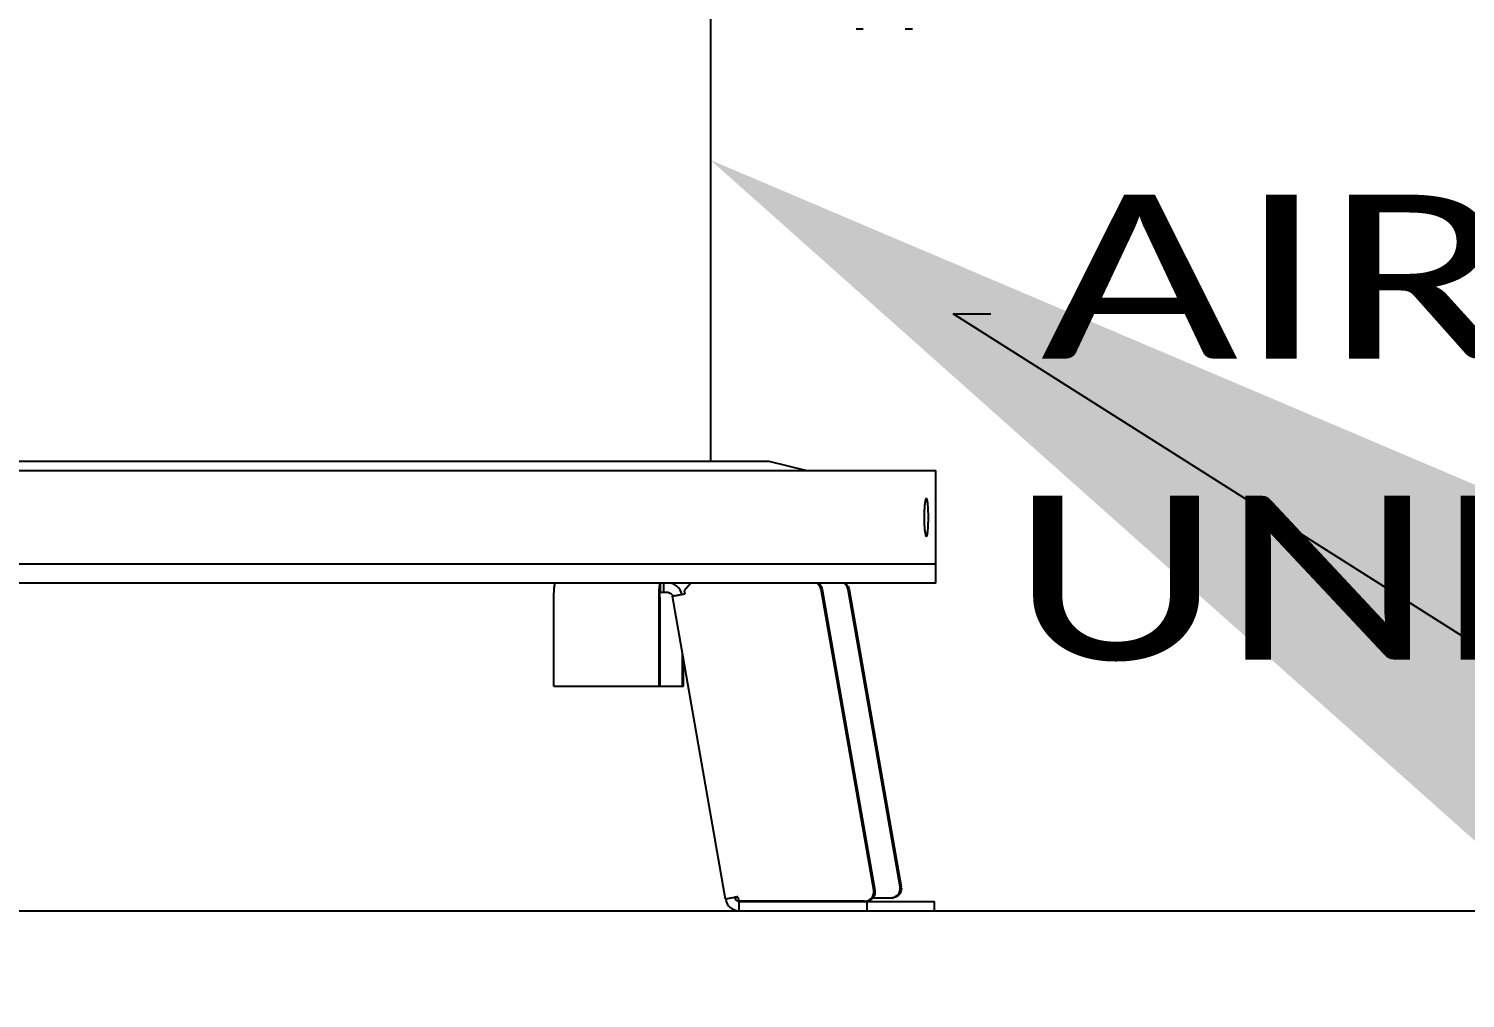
# Model space of a CAD drawing. Header units: millimetres. Extents: x 11802 to 19889, y -472 to 9054.
# Drawn here: x 12984.5 to 13291.2, y 6221.3 to 6428.3 of the extents above; entities that cross this region are included whole.
import ezdxf
from ezdxf import colors
from ezdxf.entities.mleader import LeaderData, LeaderLine
from ezdxf.enums import TextEntityAlignment as Align
from ezdxf.math import Vec2, Vec3

# ---------------------------------------------------------------- set-up
doc = ezdxf.new("R2010")
doc.units = ezdxf.units.MM
doc.header["$LTSCALE"] = 307.34
doc.layers.get('0').update_dxf_attribs({"linetype": 'CONTINUOUS'})
doc.styles.get("Standard").update_dxf_attribs({"font": 'calibri.ttf'})

msp = doc.modelspace()

# ---------------------------------------------------------------- linework, layer by layer
at = {"color": 0, "linetype": 'Continuous'}
for p, q in [((13130.03668, 6432.42263), (13130.03668, 6335.9217)), ((13161.15637, 6428.27971), (13162.65637, 6428.27971)), ((13171.65637, 6428.27971), (13173.15637, 6428.27971)), ((12518.17692, 6333.9217), (13178.17692, 6333.9217)), ((12561.54536, 6335.973), (13142.52884, 6335.973)), ((13142.52884, 6335.973), (13150.652, 6333.9217)), ((13178.17692, 6309.9217), (13178.17692, 6333.9217)), ((13178.17692, 6313.9217), (12518.17692, 6313.9217)), ((13178.17692, 6309.9217), (12518.17692, 6309.9217)), ((13119.33143, 6309.9217), (13119.33143, 6307.9217)), ((13119.99344, 6309.9217), (13119.99344, 6307.9217)), ((13125.85697, 6309.9217), (13124.46005, 6308.24663)), ((13096.62419, 6287.9217), (13096.62419, 6306.9217)), ((13118.99958, 6306.9217), (13118.99958, 6287.9217)), ((13119.22081, 6306.9217), (13119.22081, 6287.9217)), ((13120.9873, 6307.9217), (13119.33143, 6307.9217)), ((13133.28479, 6242.40385), (13121.94739, 6307.09845)), ((13124.46005, 6308.24663), (13124.57051, 6307.61629)), ((13164.92983, 6244.31823), (13153.67117, 6308.56354)), ((13153.8924, 6308.56354), (13165.15106, 6244.31823)), ((13170.55497, 6245.0426), (13159.42325, 6308.56354)), ((13159.64448, 6308.56354), (13170.7762, 6245.0426)), ((13124.08796, 6287.9217), (13124.08796, 6294.88374)), ((13124.30919, 6287.9217), (13124.30919, 6293.62131)), ((13096.62419, 6287.9217), (13124.30919, 6287.9217)), ((13133.2848, 6242.40379), (13133.30347, 6242.40075)), ((13135.26099, 6242.74805), (13133.30347, 6242.40075)), ((13135.26099, 6242.74805), (13135.25478, 6242.74905)), ((13135.83121, 6242.86787), (13135.91144, 6242.88257)), ((13135.90791, 6242.9217), (13136.07452, 6241.97094)), ((13162.9723, 6241.97094), (13136.07452, 6241.97094)), ((13136.13467, 6241.9217), (13177.86786, 6241.9217)), ((13136.13467, 6241.9217), (13136.13467, 6239.9217)), ((13163.44318, 6241.9217), (13163.44318, 6239.9217)), ((13164.72231, 6242.6953), (13168.59744, 6242.6953)), ((13177.86786, 6239.9217), (13177.86786, 6241.9217)), ((12286.83201, 6239.9217), (14355.35303, 6239.9217))]:
    msp.add_line(p, q, dxfattribs=at)
for centre, radius, start, end in [((13168.56941, 6244.69499), 2.01575, 0.0088714, 9.930068), ((13168.79065, 6244.69499), 2.01575, 0.0088714, 9.930068), ((13136.24081, 6242.91558), 0.99388, 249.8063821, 260.0153863), ((13136.24137, 6242.9178), 0.99617, 260.0055794, 263.9622431), ((13141.55066, 6242.91738), 0.99568, 253.6902842, 269.9260988), ((13163.19301, 6243.94447), 1.97354, 270.0152717, 276.9900651)]:
    msp.add_arc(centre, radius, start, end, dxfattribs=at)
for points, knots in [([(13176.15174, 6328.0217), (13176.0321, 6328.0217), (13175.92556, 6327.43935), (13175.78273, 6326.73146), (13175.69746, 6325.39463), (13175.65849, 6323.92075), (13175.70164, 6322.45105), (13175.77083, 6321.10493), (13175.94676, 6320.41918), (13176.0127, 6319.8217), (13176.12873, 6319.8217)], [0, 0, 0, 0, 0.043143326, 0.151623281, 0.312032147, 0.500679649, 0.689313695, 0.849702828, 0.958161111, 1, 1, 1, 1]), ([(13176.15174, 6319.8217), (13176.27018, 6319.8217), (13176.36583, 6320.40731), (13176.49216, 6321.11167), (13176.56013, 6322.44976), (13176.59068, 6323.92175), (13176.56013, 6325.39374), (13176.49215, 6326.73181), (13176.36583, 6327.43615), (13176.27017, 6328.0217), (13176.15174, 6328.0217)], [0, 0, 0, 0, 0.042735113, 0.150911545, 0.311248061, 0.500004852, 0.688765837, 0.849100327, 0.957271118, 1, 1, 1, 1]), ([(13096.62419, 6306.9217), (13096.62419, 6307.3045), (13096.63845, 6308.01197), (13096.6949, 6308.84636), (13096.76191, 6309.38425), (13096.81965, 6309.66534), (13096.86527, 6309.83071), (13096.92714, 6309.9217), (13096.95604, 6309.9217)], [0, 0, 0, 0, 0.376258277, 0.695970673, 0.819306868, 0.912053112, 0.971598551, 1, 1, 1, 1]), ([(13119.33143, 6309.9217), (13119.31082, 6309.9217), (13119.2625, 6309.87151), (13119.19653, 6309.69029), (13119.12075, 6309.29821), (13119.05728, 6308.68199), (13119.02946, 6308.19828), (13119.01885, 6307.92901)], [0, 0, 0, 0, 0.03021476, 0.086994539, 0.291286051, 0.604859846, 1, 1, 1, 1]), ([(13123.91335, 6307.49803), (13123.78452, 6308.15975), (13123.04697, 6309.43158), (13121.65882, 6309.9217), (13120.9873, 6309.9217)], [0, 0, 0, 0, 0.500973606, 1, 1, 1, 1]), ([(13153.67117, 6308.56354), (13153.62271, 6308.84007), (13153.40646, 6309.37815), (13152.98627, 6309.77808), (13152.74751, 6309.92441)], [0, 0, 0, 0, 0.500634525, 1, 1, 1, 1]), ([(13152.96873, 6309.92442), (13153.20749, 6309.77809), (13153.62769, 6309.37816), (13153.84394, 6308.84008), (13153.8924, 6308.56354)], [0, 0, 0, 0, 0.499365595, 1, 1, 1, 1]), ([(13159.42325, 6308.56354), (13159.37479, 6308.84007), (13159.15854, 6309.37815), (13158.73835, 6309.77808), (13158.49959, 6309.92441)], [0, 0, 0, 0, 0.500634525, 1, 1, 1, 1]), ([(13158.72081, 6309.92442), (13158.95957, 6309.77809), (13159.37977, 6309.37816), (13159.59602, 6308.84008), (13159.64448, 6308.56354)], [0, 0, 0, 0, 0.499365595, 1, 1, 1, 1]), ([(13119.01885, 6307.92901), (13119.01562, 6307.84724), (13119.00421, 6307.51158), (13118.99958, 6307.1757), (13118.99958, 6306.9217)], [0, 0, 0, 0, 0.243685825, 1, 1, 1, 1]), ([(13119.22081, 6306.9217), (13119.22081, 6307.04931), (13119.22618, 6307.28021), (13119.24494, 6307.60715), (13119.27773, 6307.77924), (13119.30239, 6307.9217), (13119.33143, 6307.9217)], [0, 0, 0, 0, 0.377202992, 0.697646552, 0.914161991, 1, 1, 1, 1]), ([(13120.9873, 6307.9217), (13121.21408, 6307.9217), (13121.68324, 6307.75365), (13121.92677, 6307.31959), (13121.96607, 6307.09535)], [0, 0, 0, 0, 0.499025065, 1, 1, 1, 1]), ([(13121.94748, 6307.0984), (13121.94728, 6307.09927), (13121.9498, 6307.10176), (13121.95212, 6307.1028), (13121.95386, 6307.10363)], [0, 0, 0, 0, 0.31546967, 1, 1, 1, 1]), ([(13121.95386, 6307.10363), (13121.97848, 6307.11535), (13122.0611, 6307.13363), (13122.3293, 6307.19855), (13122.85002, 6307.29869), (13123.64044, 6307.44994), (13124.24307, 6307.5582), (13124.57051, 6307.61629)], [0, 0, 0, 0, 0.030661009, 0.094183023, 0.311480932, 0.625931309, 1, 1, 1, 1]), ([(13168.59744, 6242.6953), (13169.10501, 6242.6953), (13170.16407, 6243.12502), (13170.58517, 6244.18552), (13170.58517, 6244.6953)], [0, 0, 0, 0, 0.498911759, 1, 1, 1, 1]), ([(13170.8064, 6244.6953), (13170.8064, 6244.18552), (13170.3853, 6243.12502), (13169.32625, 6242.6953), (13168.81867, 6242.6953)], [0, 0, 0, 0, 0.501088118, 1, 1, 1, 1]), ([(13133.53166, 6242.47071), (13133.49557, 6242.46275), (13133.43565, 6242.44838), (13133.35142, 6242.43042), (13133.3164, 6242.41523), (13133.28363, 6242.40931), (13133.28488, 6242.4038)], [0, 0, 0, 0, 0.432366516, 0.74479914, 0.93391305, 1, 1, 1, 1]), ([(13133.30347, 6242.40075), (13133.41853, 6241.74416), (13134.11808, 6240.47305), (13135.47206, 6239.94698), (13136.13575, 6239.92354)], [0, 0, 0, 0, 0.500938609, 1, 1, 1, 1]), ([(13135.90791, 6242.9217), (13135.65837, 6242.87743), (13134.86515, 6242.73346), (13134.0715, 6242.58975), (13133.53166, 6242.47071)], [0, 0, 0, 0, 0.314335808, 1, 1, 1, 1]), ([(13135.25482, 6242.74906), (13135.25397, 6242.75241), (13135.27568, 6242.75421), (13135.29682, 6242.76401), (13135.35008, 6242.77366), (13135.44749, 6242.79544), (13135.61226, 6242.8268), (13135.75214, 6242.85331), (13135.83121, 6242.86787)], [0, 0, 0, 0, 0.017646107, 0.069443892, 0.154687038, 0.271637329, 0.590462741, 1, 1, 1, 1]), ([(13135.89773, 6241.98279), (13135.73685, 6242.04205), (13135.44102, 6242.25002), (13135.29069, 6242.57861), (13135.26099, 6242.74805)], [0, 0, 0, 0, 0.49914775, 1, 1, 1, 1]), ([(13162.9723, 6241.97094), (13163.25923, 6241.97094), (13163.84139, 6242.10018), (13164.54448, 6242.64515), (13164.9545, 6243.43618), (13164.97965, 6244.03396), (13164.92983, 6244.31823)], [0, 0, 0, 0, 0.249250881, 0.498948286, 0.74928558, 1, 1, 1, 1]), ([(13165.15106, 6244.31823), (13165.24194, 6243.79964), (13164.9862, 6242.63989), (13163.95365, 6242.04934), (13163.43318, 6241.98561)], [0, 0, 0, 0, 0.501021464, 1, 1, 1, 1])]:
    msp.add_open_spline(points, degree=3, knots=knots, dxfattribs=at)

# ---------------------------------------------------------------- texts
at = {"color": 0, "linetype": 'Continuous', "lineweight": 30}
for s, width, p, p2 in [('AIR', 1.323483, (13200.52296, 6357.852), (13300.75643, 6357.852)), ('UNIT', 1.273211, (13194.13939, 6293.56317), (13336.3962, 6293.56317))]:
    msp.add_text(s, height=35, dxfattribs=dict(at, width=width)).set_placement(p, p2, align=Align.FIT)

# ---------------------------------------------------------------- leaders
ml = msp.add_multileader_mtext('Standard')
ml.set_content('')
ml.set_leader_properties(linetype='ByLayer')
ml.build(insert=Vec2(0, 0))
ml.multileader.update_dxf_attribs({"text_right_attachment_type": 6, "arrow_head_size": 1000})
ctx = ml.context
ctx.base_point, ctx.arrow_head_size, ctx.plane_origin = Vec3(13189.89644, 6367.40405), 1000, Vec3(13130.03668, 6400.25565)
ctx.right_attachment = 6
notes = []
notes.append((ctx, [(0, (1, 1, 0), (13181.89644, 6367.40405), (1, 0), 8, [(0, [(13130.03668, 6400.25565)], 0, [])])]))
ctx.mtext.insert, ctx.mtext.flow_direction = Vec3(13191.89644, 6367.40405), 5
for ctx, leaders in notes:
    for number, flags, end, landing, length, lines in leaders:
        leader = LeaderData()
        leader.index, (leader.has_last_leader_line, leader.has_dogleg_vector, leader.attachment_direction) = number, flags
        leader.last_leader_point, leader.dogleg_vector, leader.dogleg_length = Vec3(end), Vec3(landing), length
        for number, points, colour, breaks in lines:
            line = LeaderLine()
            line.index, line.vertices, line.color, line.breaks = number, Vec3.list(points), colors.encode_raw_color(colour), breaks
            leader.lines.append(line)
        ctx.leaders.append(leader)

doc.saveas('drawing.dxf')
